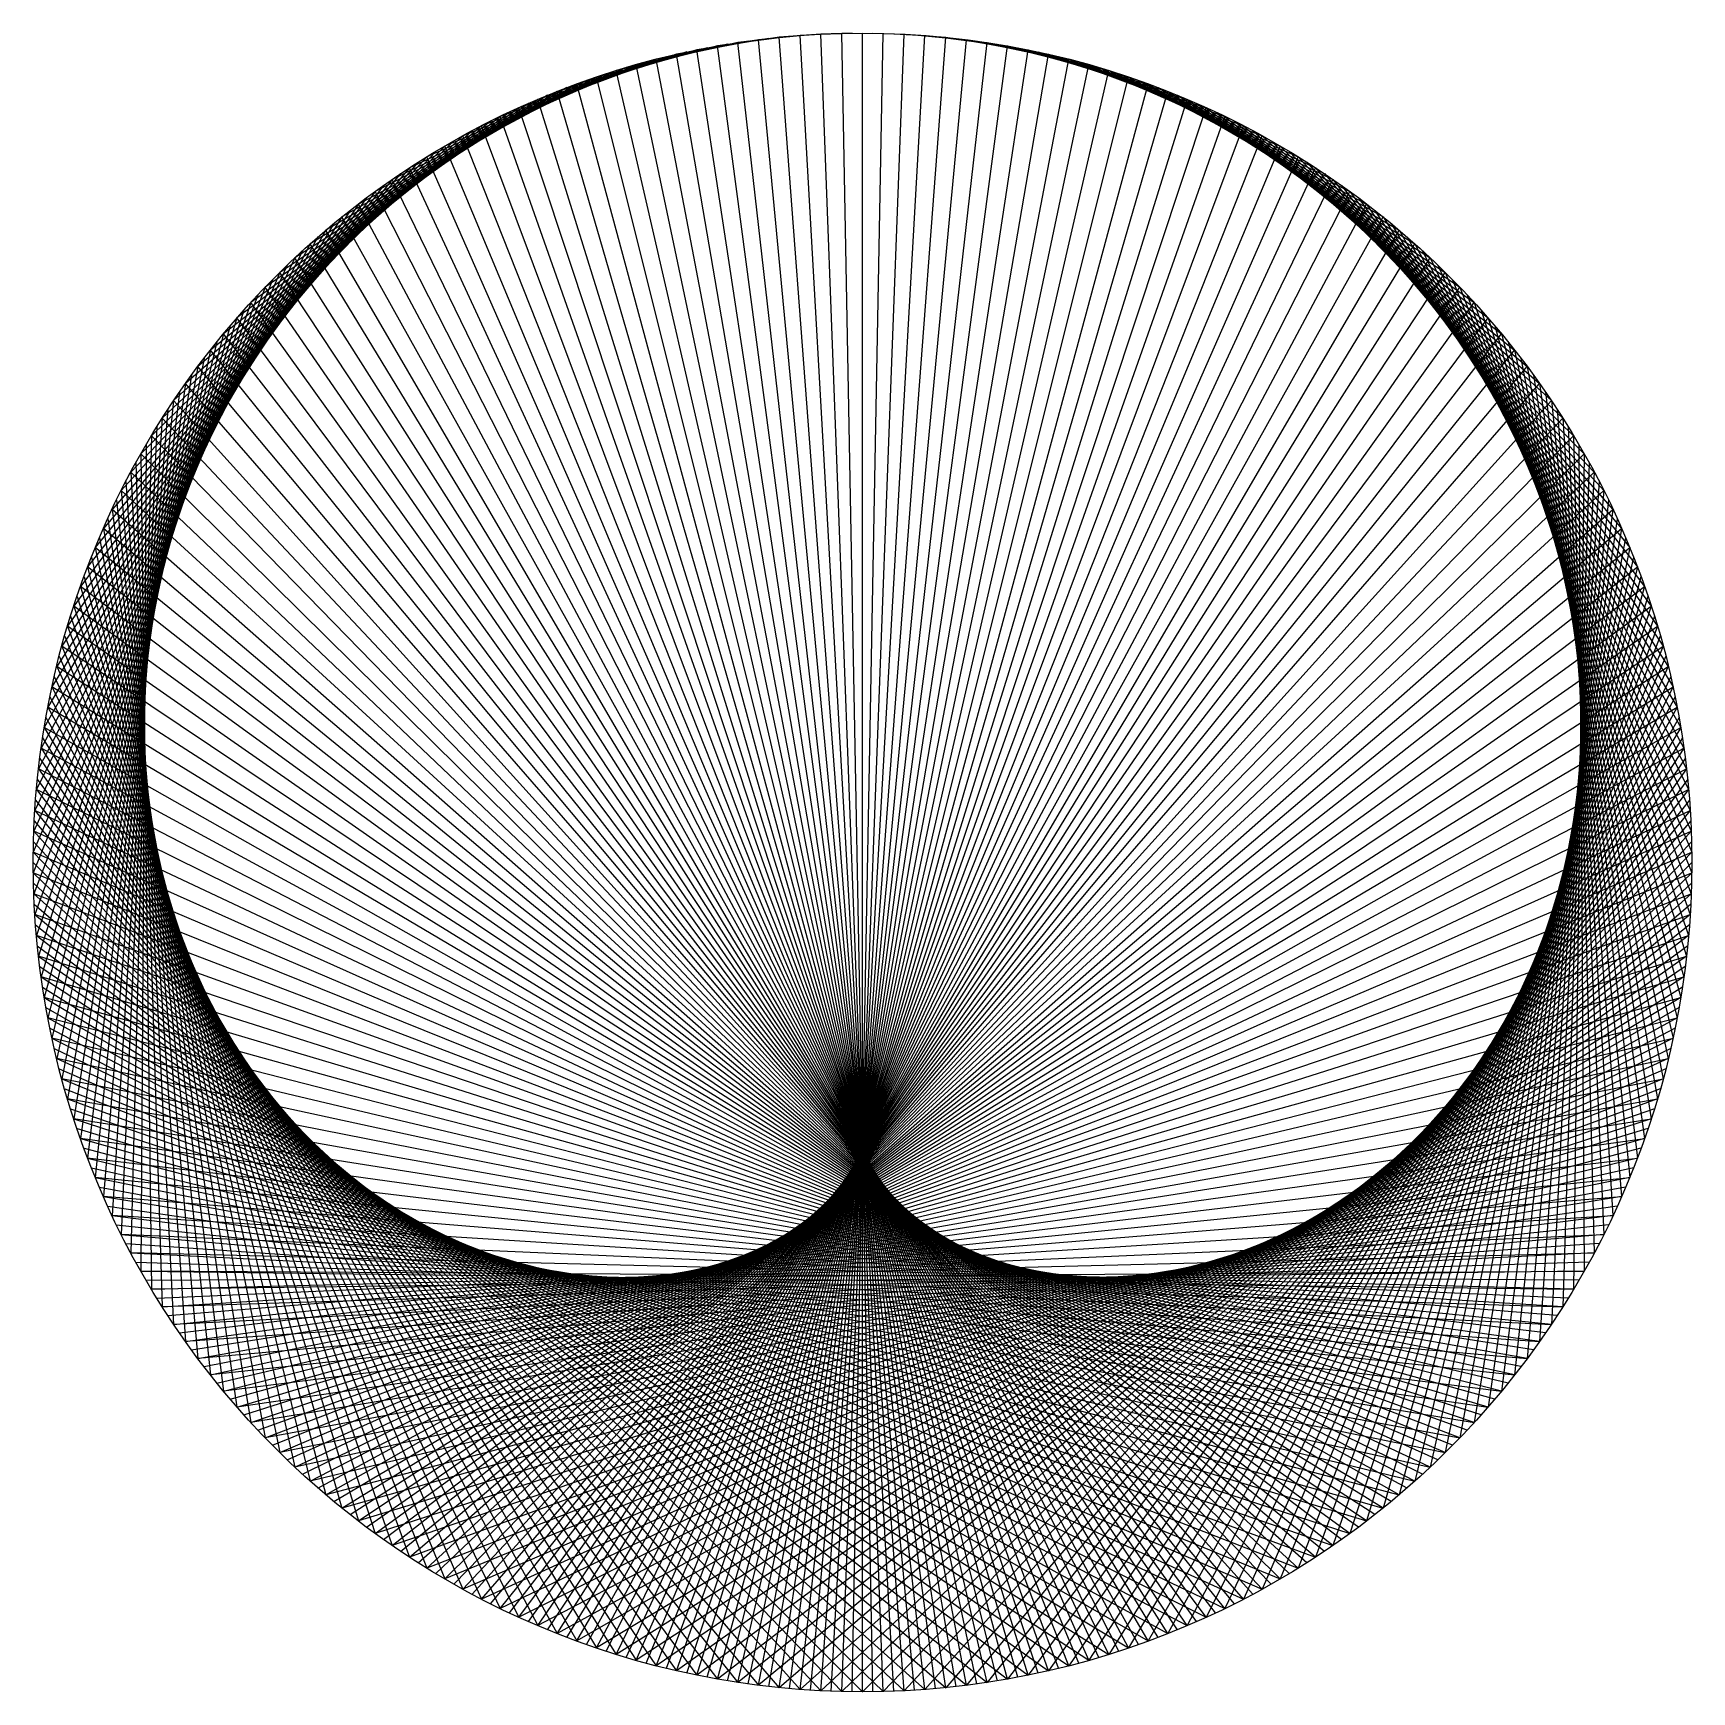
# Model space of a CAD drawing. Header units: metres. Extents: x -100 to 100, y -100 to 100.
import ezdxf

# ---------------------------------------------------------------- set-up
doc = ezdxf.new("R2010")
doc.units = ezdxf.units.M

msp = doc.modelspace()

# ---------------------------------------------------------------- linework, layer by layer
at = {"true_color": 0xfff32b}
msp.add_line((0, 100), (0, 100), dxfattribs=at)
at = {"true_color": 0xff3ec0}
msp.add_line((0, -100), (0, 100), dxfattribs=at)
at = {"true_color": 0xfee238}
for p, q in [((-18.74, 98.23), (-36.81, 92.98)), ((18.74, 98.23), (36.81, 92.98))]:
    msp.add_line(p, q, dxfattribs=at)
at = {"true_color": 0xffe337}
for p, q in [((-17.5, 98.46), (-34.46, 93.87)), ((17.5, 98.46), (34.46, 93.87))]:
    msp.add_line(p, q, dxfattribs=at)
at = {"true_color": 0xffe436}
for p, q in [((-16.26, 98.67), (-32.09, 94.71)), ((16.26, 98.67), (32.09, 94.71))]:
    msp.add_line(p, q, dxfattribs=at)
at = {"true_color": 0xffe536}
for p, q in [((-15.02, 98.87), (-29.7, 95.49)), ((15.02, 98.87), (29.7, 95.49))]:
    msp.add_line(p, q, dxfattribs=at)
at = {"true_color": 0xffe635}
for p, q in [((-13.78, 99.05), (-27.3, 96.2)), ((13.78, 99.05), (27.3, 96.2))]:
    msp.add_line(p, q, dxfattribs=at)
at = {"true_color": 0xffe734}
for p, q in [((-12.53, 99.21), (-24.87, 96.86)), ((12.53, 99.21), (24.87, 96.86))]:
    msp.add_line(p, q, dxfattribs=at)
at = {"true_color": 0xffe833}
for p, q in [((-11.29, 99.36), (-22.43, 97.45)), ((11.29, 99.36), (22.43, 97.45))]:
    msp.add_line(p, q, dxfattribs=at)
at = {"true_color": 0xffe932}
for p, q in [((-10.04, 99.5), (-19.97, 97.99)), ((10.04, 99.5), (19.97, 97.99))]:
    msp.add_line(p, q, dxfattribs=at)
at = {"true_color": 0xffeb31}
for p, q in [((-8.79, 99.61), (-17.5, 98.46)), ((8.79, 99.61), (17.5, 98.46))]:
    msp.add_line(p, q, dxfattribs=at)
at = {"true_color": 0xff3ebf}
for p, q in [((8.79, -99.61), (-17.5, 98.46)), ((7.53, -99.72), (-15.02, 98.87)), ((6.28, -99.8), (-12.53, 99.21)), ((5.02, -99.87), (-10.04, 99.5)), ((-8.79, -99.61), (17.5, 98.46)), ((3.77, -99.93), (-7.53, 99.72)), ((-7.53, -99.72), (15.02, 98.87)), ((-6.28, -99.8), (12.53, 99.21)), ((2.51, -99.97), (-5.02, 99.87)), ((-5.02, -99.87), (10.04, 99.5)), ((-3.77, -99.93), (7.53, 99.72)), ((1.26, -99.99), (-2.51, 99.97)), ((-2.51, -99.97), (5.02, 99.87)), ((-1.26, -99.99), (2.51, 99.97)), ((13.78, -99.05), (-27.3, 96.2)), ((12.53, -99.21), (-24.87, 96.86)), ((11.29, -99.36), (-22.43, 97.45)), ((10.04, -99.5), (-19.97, 97.99)), ((-13.78, -99.05), (27.3, 96.2)), ((-12.53, -99.21), (24.87, 96.86)), ((-11.29, -99.36), (22.43, 97.45)), ((-10.04, -99.5), (19.97, 97.99)), ((16.26, -98.67), (-32.09, 94.71)), ((15.02, -98.87), (-29.7, 95.49)), ((-16.26, -98.67), (32.09, 94.71)), ((-15.02, -98.87), (29.7, 95.49)), ((19.97, -97.99), (-39.14, 92.02)), ((18.74, -98.23), (-36.81, 92.98)), ((17.5, -98.46), (-34.46, 93.87)), ((-19.97, -97.99), (39.14, 92.02)), ((-18.74, -98.23), (36.81, 92.98)), ((-17.5, -98.46), (34.46, 93.87))]:
    msp.add_line(p, q, dxfattribs=at)
at = {"true_color": 0xffec30}
for p, q in [((-7.53, 99.72), (-15.02, 98.87)), ((7.53, 99.72), (15.02, 98.87))]:
    msp.add_line(p, q, dxfattribs=at)
at = {"true_color": 0xffed2f}
for p, q in [((-6.28, 99.8), (-12.53, 99.21)), ((6.28, 99.8), (12.53, 99.21))]:
    msp.add_line(p, q, dxfattribs=at)
at = {"true_color": 0xffee2e}
for p, q in [((-5.02, 99.87), (-10.04, 99.5)), ((5.02, 99.87), (10.04, 99.5))]:
    msp.add_line(p, q, dxfattribs=at)
at = {"true_color": 0xffef2d}
for p, q in [((-3.77, 99.93), (-7.53, 99.72)), ((3.77, 99.93), (7.53, 99.72))]:
    msp.add_line(p, q, dxfattribs=at)
at = {"true_color": 0xfff02c}
for p, q in [((-2.51, 99.97), (-5.02, 99.87)), ((2.51, 99.97), (5.02, 99.87))]:
    msp.add_line(p, q, dxfattribs=at)
at = {"true_color": 0xfff22b}
for p, q in [((-1.26, 99.99), (-2.51, 99.97)), ((1.26, 99.99), (2.51, 99.97))]:
    msp.add_line(p, q, dxfattribs=at)
at = {"true_color": 0xffd93f}
for p, q in [((-27.3, 96.2), (-52.52, 85.1)), ((27.3, 96.2), (52.52, 85.1))]:
    msp.add_line(p, q, dxfattribs=at)
at = {"true_color": 0xffdb3e}
for p, q in [((-26.08, 96.54), (-50.36, 86.39)), ((26.08, 96.54), (50.36, 86.39))]:
    msp.add_line(p, q, dxfattribs=at)
at = {"true_color": 0xffdc3d}
for p, q in [((-24.87, 96.86), (-48.18, 87.63)), ((24.87, 96.86), (48.18, 87.63))]:
    msp.add_line(p, q, dxfattribs=at)
at = {"true_color": 0xffdd3c}
for p, q in [((-23.65, 97.16), (-45.96, 88.81)), ((23.65, 97.16), (45.96, 88.81))]:
    msp.add_line(p, q, dxfattribs=at)
at = {"true_color": 0xffde3b}
for p, q in [((-22.43, 97.45), (-43.71, 89.94)), ((22.43, 97.45), (43.71, 89.94))]:
    msp.add_line(p, q, dxfattribs=at)
at = {"true_color": 0xffdf3a}
for p, q in [((-21.2, 97.73), (-41.44, 91.01)), ((21.2, 97.73), (41.44, 91.01))]:
    msp.add_line(p, q, dxfattribs=at)
at = {"true_color": 0xffe039}
for p, q in [((-19.97, 97.99), (-39.14, 92.02)), ((19.97, 97.99), (39.14, 92.02))]:
    msp.add_line(p, q, dxfattribs=at)
at = {"true_color": 0xffd443}
for p, q in [((-33.28, 94.3), (-62.77, 77.85)), ((33.28, 94.3), (62.77, 77.85))]:
    msp.add_line(p, q, dxfattribs=at)
at = {"true_color": 0xffd542}
for p, q in [((-32.09, 94.71), (-60.79, 79.4)), ((32.09, 94.71), (60.79, 79.4))]:
    msp.add_line(p, q, dxfattribs=at)
at = {"true_color": 0xfed642}
for p, q in [((-30.9, 95.11), (-58.78, 80.9)), ((30.9, 95.11), (58.78, 80.9))]:
    msp.add_line(p, q, dxfattribs=at)
at = {"true_color": 0xfed741}
for p, q in [((-29.7, 95.49), (-56.73, 82.35)), ((29.7, 95.49), (56.73, 82.35))]:
    msp.add_line(p, q, dxfattribs=at)
at = {"true_color": 0xffd940}
for p, q in [((-28.5, 95.85), (-54.64, 83.75)), ((28.5, 95.85), (54.64, 83.75))]:
    msp.add_line(p, q, dxfattribs=at)
at = {"true_color": 0xffce48}
for p, q in [((-39.14, 92.02), (-72.03, 69.37)), ((39.14, 92.02), (72.03, 69.37))]:
    msp.add_line(p, q, dxfattribs=at)
at = {"true_color": 0xffcf47}
for p, q in [((-37.98, 92.51), (-70.26, 71.15)), ((37.98, 92.51), (70.26, 71.15))]:
    msp.add_line(p, q, dxfattribs=at)
at = {"true_color": 0xffd146}
for p, q in [((-36.81, 92.98), (-68.45, 72.9)), ((36.81, 92.98), (68.45, 72.9))]:
    msp.add_line(p, q, dxfattribs=at)
at = {"true_color": 0xffd245}
for p, q in [((-35.64, 93.43), (-66.6, 74.59)), ((35.64, 93.43), (66.6, 74.59))]:
    msp.add_line(p, q, dxfattribs=at)
at = {"true_color": 0xffd344}
for p, q in [((-34.46, 93.87), (-64.71, 76.24)), ((34.46, 93.87), (64.71, 76.24))]:
    msp.add_line(p, q, dxfattribs=at)
at = {"true_color": 0xfecb4b}
for p, q in [((-42.58, 90.48), (-77.05, 63.74)), ((42.58, 90.48), (77.05, 63.74))]:
    msp.add_line(p, q, dxfattribs=at)
at = {"true_color": 0xffcc4a}
for p, q in [((-41.44, 91.01), (-75.43, 65.66)), ((41.44, 91.01), (75.43, 65.66))]:
    msp.add_line(p, q, dxfattribs=at)
at = {"true_color": 0xffcd49}
for p, q in [((-40.29, 91.52), (-73.75, 67.53)), ((40.29, 91.52), (73.75, 67.53))]:
    msp.add_line(p, q, dxfattribs=at)
at = {"true_color": 0xff3fbf}
for p, q in [((21.2, -97.73), (-41.44, 91.01)), ((-21.2, -97.73), (41.44, 91.01))]:
    msp.add_line(p, q, dxfattribs=at)
at = {"true_color": 0xffc64e}
for p, q in [((-47.07, 88.23), (-83.06, 55.69)), ((47.07, 88.23), (83.06, 55.69))]:
    msp.add_line(p, q, dxfattribs=at)
at = {"true_color": 0xffc84d}
for p, q in [((-45.96, 88.81), (-81.63, 57.76)), ((45.96, 88.81), (81.63, 57.76))]:
    msp.add_line(p, q, dxfattribs=at)
at = {"true_color": 0xffc94c}
for p, q in [((-44.84, 89.38), (-80.16, 59.79)), ((44.84, 89.38), (80.16, 59.79))]:
    msp.add_line(p, q, dxfattribs=at)
at = {"true_color": 0xffca4c}
for p, q in [((-43.71, 89.94), (-78.63, 61.79)), ((43.71, 89.94), (78.63, 61.79))]:
    msp.add_line(p, q, dxfattribs=at)
at = {"true_color": 0xff3fbe}
for p, q in [((23.65, -97.16), (-45.96, 88.81)), ((22.43, -97.45), (-43.71, 89.94)), ((-23.65, -97.16), (45.96, 88.81)), ((-22.43, -97.45), (43.71, 89.94)), ((26.08, -96.54), (-50.36, 86.39)), ((24.87, -96.86), (-48.18, 87.63)), ((-26.08, -96.54), (50.36, 86.39)), ((-24.87, -96.86), (48.18, 87.63)), ((27.3, -96.2), (-52.52, 85.1)), ((-27.3, -96.2), (52.52, 85.1))]:
    msp.add_line(p, q, dxfattribs=at)
at = {"true_color": 0xffc351}
for p, q in [((-50.36, 86.39), (-87.02, 49.27)), ((50.36, 86.39), (87.02, 49.27))]:
    msp.add_line(p, q, dxfattribs=at)
at = {"true_color": 0xffc450}
for p, q in [((-49.27, 87.02), (-85.75, 51.44)), ((49.27, 87.02), (85.75, 51.44))]:
    msp.add_line(p, q, dxfattribs=at)
at = {"true_color": 0xffc54f}
for p, q in [((-48.18, 87.63), (-84.43, 53.58)), ((48.18, 87.63), (84.43, 53.58))]:
    msp.add_line(p, q, dxfattribs=at)
at = {"true_color": 0xffc054}
for p, q in [((-53.58, 84.43), (-90.48, 42.58)), ((53.58, 84.43), (90.48, 42.58))]:
    msp.add_line(p, q, dxfattribs=at)
at = {"true_color": 0xffc153}
for p, q in [((-52.52, 85.1), (-89.38, 44.84)), ((52.52, 85.1), (89.38, 44.84))]:
    msp.add_line(p, q, dxfattribs=at)
at = {"true_color": 0xffc252}
for p, q in [((-51.44, 85.75), (-88.23, 47.07)), ((51.44, 85.75), (88.23, 47.07))]:
    msp.add_line(p, q, dxfattribs=at)
at = {"true_color": 0xffbd56}
for p, q in [((-56.73, 82.35), (-93.43, 35.64)), ((56.73, 82.35), (93.43, 35.64))]:
    msp.add_line(p, q, dxfattribs=at)
at = {"true_color": 0xffbe56}
for p, q in [((-55.69, 83.06), (-92.51, 37.98)), ((55.69, 83.06), (92.51, 37.98))]:
    msp.add_line(p, q, dxfattribs=at)
at = {"true_color": 0xffbf55}
for p, q in [((-54.64, 83.75), (-91.52, 40.29)), ((54.64, 83.75), (91.52, 40.29))]:
    msp.add_line(p, q, dxfattribs=at)
at = {"true_color": 0xff40be}
for p, q in [((29.7, -95.49), (-56.73, 82.35)), ((28.5, -95.85), (-54.64, 83.75)), ((-29.7, -95.49), (56.73, 82.35)), ((-28.5, -95.85), (54.64, 83.75)), ((30.9, -95.11), (-58.78, 80.9)), ((-30.9, -95.11), (58.78, 80.9))]:
    msp.add_line(p, q, dxfattribs=at)
at = {"true_color": 0xffb959}
for p, q in [((-59.79, 80.16), (-95.85, 28.5)), ((59.79, 80.16), (95.85, 28.5))]:
    msp.add_line(p, q, dxfattribs=at)
at = {"true_color": 0xffba58}
for p, q in [((-58.78, 80.9), (-95.11, 30.9)), ((58.78, 80.9), (95.11, 30.9))]:
    msp.add_line(p, q, dxfattribs=at)
at = {"true_color": 0xffbb57}
for p, q in [((-57.76, 81.63), (-94.3, 33.28)), ((57.76, 81.63), (94.3, 33.28))]:
    msp.add_line(p, q, dxfattribs=at)
at = {"true_color": 0xffb75b}
for p, q in [((-61.79, 78.63), (-97.16, 23.65)), ((61.79, 78.63), (97.16, 23.65))]:
    msp.add_line(p, q, dxfattribs=at)
at = {"true_color": 0xffb85a}
for p, q in [((-60.79, 79.4), (-96.54, 26.08)), ((60.79, 79.4), (96.54, 26.08))]:
    msp.add_line(p, q, dxfattribs=at)
at = {"true_color": 0xff40bd}
for p, q in [((32.09, -94.71), (-60.79, 79.4)), ((-32.09, -94.71), (60.79, 79.4)), ((34.46, -93.87), (-64.71, 76.24)), ((33.28, -94.3), (-62.77, 77.85)), ((-34.46, -93.87), (64.71, 76.24)), ((-33.28, -94.3), (62.77, 77.85)), ((35.64, -93.43), (-66.6, 74.59)), ((-35.64, -93.43), (66.6, 74.59))]:
    msp.add_line(p, q, dxfattribs=at)
at = {"true_color": 0xffb45d}
for p, q in [((-64.71, 76.24), (-98.67, 16.26)), ((64.71, 76.24), (98.67, 16.26))]:
    msp.add_line(p, q, dxfattribs=at)
at = {"true_color": 0xffb55d}
for p, q in [((-63.74, 77.05), (-98.23, 18.74)), ((63.74, 77.05), (98.23, 18.74))]:
    msp.add_line(p, q, dxfattribs=at)
at = {"true_color": 0xffb65c}
for p, q in [((-62.77, 77.85), (-97.73, 21.2)), ((62.77, 77.85), (97.73, 21.2))]:
    msp.add_line(p, q, dxfattribs=at)
at = {"true_color": 0xffb25f}
for p, q in [((-66.6, 74.59), (-99.36, 11.29)), ((66.6, 74.59), (99.36, 11.29))]:
    msp.add_line(p, q, dxfattribs=at)
at = {"true_color": 0xffb35e}
for p, q in [((-65.66, 75.43), (-99.05, 13.78)), ((65.66, 75.43), (99.05, 13.78))]:
    msp.add_line(p, q, dxfattribs=at)
at = {"true_color": 0xffae62}
for p, q in [((-69.37, 72.03), (-99.93, 3.77)), ((69.37, 72.03), (99.93, 3.77))]:
    msp.add_line(p, q, dxfattribs=at)
at = {"true_color": 0xffb061}
for p, q in [((-68.45, 72.9), (-99.8, 6.28)), ((68.45, 72.9), (99.8, 6.28))]:
    msp.add_line(p, q, dxfattribs=at)
at = {"true_color": 0xffb160}
for p, q in [((-67.53, 73.75), (-99.61, 8.79)), ((67.53, 73.75), (99.61, 8.79))]:
    msp.add_line(p, q, dxfattribs=at)
at = {"true_color": 0xff41bd}
for p, q in [((36.81, -92.98), (-68.45, 72.9)), ((-36.81, -92.98), (68.45, 72.9)), ((37.98, -92.51), (-70.26, 71.15)), ((-37.98, -92.51), (70.26, 71.15))]:
    msp.add_line(p, q, dxfattribs=at)
at = {"true_color": 0xffae63}
for p, q in [((-70.26, 71.15), (-99.99, 1.26)), ((70.26, 71.15), (99.99, 1.26))]:
    msp.add_line(p, q, dxfattribs=at)
at = {"true_color": 0xffac64}
for p, q in [((-71.15, 70.26), (-99.99, -1.26)), ((71.15, 70.26), (99.99, -1.26))]:
    msp.add_line(p, q, dxfattribs=at)
at = {"true_color": 0xffab64}
for p, q in [((-72.03, 69.37), (-99.93, -3.77)), ((72.03, 69.37), (99.93, -3.77))]:
    msp.add_line(p, q, dxfattribs=at)
at = {"true_color": 0xffaa65}
for p, q in [((-72.9, 68.45), (-99.8, -6.28)), ((72.9, 68.45), (99.8, -6.28))]:
    msp.add_line(p, q, dxfattribs=at)
at = {"true_color": 0xff41bc}
for p, q in [((39.14, -92.02), (-72.03, 69.37)), ((-39.14, -92.02), (72.03, 69.37)), ((40.29, -91.52), (-73.75, 67.53)), ((-40.29, -91.52), (73.75, 67.53))]:
    msp.add_line(p, q, dxfattribs=at)
at = {"true_color": 0xffa966}
for p, q in [((-73.75, 67.53), (-99.61, -8.79)), ((73.75, 67.53), (99.61, -8.79))]:
    msp.add_line(p, q, dxfattribs=at)
at = {"true_color": 0xffa867}
for p, q in [((-74.59, 66.6), (-99.36, -11.29)), ((74.59, 66.6), (99.36, -11.29))]:
    msp.add_line(p, q, dxfattribs=at)
at = {"true_color": 0xffa768}
for p, q in [((-75.43, 65.66), (-99.05, -13.78)), ((75.43, 65.66), (99.05, -13.78))]:
    msp.add_line(p, q, dxfattribs=at)
at = {"true_color": 0xffa669}
for p, q in [((-76.24, 64.71), (-98.67, -16.26)), ((76.24, 64.71), (98.67, -16.26))]:
    msp.add_line(p, q, dxfattribs=at)
at = {"true_color": 0xff42bc}
for p, q in [((41.44, -91.01), (-75.43, 65.66)), ((-41.44, -91.01), (75.43, 65.66)), ((42.58, -90.48), (-77.05, 63.74)), ((-42.58, -90.48), (77.05, 63.74)), ((43.71, -89.94), (-78.63, 61.79)), ((-43.71, -89.94), (78.63, 61.79))]:
    msp.add_line(p, q, dxfattribs=at)
at = {"true_color": 0xffa569}
for p, q in [((-77.05, 63.74), (-98.23, -18.74)), ((77.05, 63.74), (98.23, -18.74))]:
    msp.add_line(p, q, dxfattribs=at)
at = {"true_color": 0xffa46a}
for p, q in [((-77.85, 62.77), (-97.73, -21.2)), ((77.85, 62.77), (97.73, -21.2))]:
    msp.add_line(p, q, dxfattribs=at)
at = {"true_color": 0xffa36b}
for p, q in [((-78.63, 61.79), (-97.16, -23.65)), ((78.63, 61.79), (97.16, -23.65))]:
    msp.add_line(p, q, dxfattribs=at)
at = {"true_color": 0xffa26c}
for p, q in [((-79.4, 60.79), (-96.54, -26.08)), ((79.4, 60.79), (96.54, -26.08))]:
    msp.add_line(p, q, dxfattribs=at)
at = {"true_color": 0xffa16d}
for p, q in [((-80.16, 59.79), (-95.85, -28.5)), ((80.16, 59.79), (95.85, -28.5))]:
    msp.add_line(p, q, dxfattribs=at)
at = {"true_color": 0xffa06e}
for p, q in [((-80.9, 58.78), (-95.11, -30.9)), ((80.9, 58.78), (95.11, -30.9))]:
    msp.add_line(p, q, dxfattribs=at)
at = {"true_color": 0xff43bb}
for p, q in [((44.84, -89.38), (-80.16, 59.79)), ((-44.84, -89.38), (80.16, 59.79)), ((45.96, -88.81), (-81.63, 57.76)), ((-45.96, -88.81), (81.63, 57.76)), ((47.07, -88.23), (-83.06, 55.69)), ((-47.07, -88.23), (83.06, 55.69)), ((48.18, -87.63), (-84.43, 53.58)), ((-48.18, -87.63), (84.43, 53.58)), ((49.27, -87.02), (-85.75, 51.44)), ((-49.27, -87.02), (85.75, 51.44))]:
    msp.add_line(p, q, dxfattribs=at)
at = {"true_color": 0xff9f6e}
for p, q in [((-81.63, 57.76), (-94.3, -33.28)), ((81.63, 57.76), (94.3, -33.28))]:
    msp.add_line(p, q, dxfattribs=at)
at = {"true_color": 0xff9e6f}
for p, q in [((-82.35, 56.73), (-93.43, -35.64)), ((82.35, 56.73), (93.43, -35.64))]:
    msp.add_line(p, q, dxfattribs=at)
at = {"true_color": 0xff9d70}
for p, q in [((-83.06, 55.69), (-92.51, -37.98)), ((83.06, 55.69), (92.51, -37.98))]:
    msp.add_line(p, q, dxfattribs=at)
at = {"true_color": 0xff9c71}
for p, q in [((-83.75, 54.64), (-91.52, -40.29)), ((83.75, 54.64), (91.52, -40.29))]:
    msp.add_line(p, q, dxfattribs=at)
at = {"true_color": 0xff9b72}
for p, q in [((-84.43, 53.58), (-90.48, -42.58)), ((84.43, 53.58), (90.48, -42.58))]:
    msp.add_line(p, q, dxfattribs=at)
at = {"true_color": 0xff9a73}
for p, q in [((-85.1, 52.52), (-89.38, -44.84)), ((85.1, 52.52), (89.38, -44.84))]:
    msp.add_line(p, q, dxfattribs=at)
at = {"true_color": 0xff9973}
for p, q in [((-85.75, 51.44), (-88.23, -47.07)), ((85.75, 51.44), (88.23, -47.07))]:
    msp.add_line(p, q, dxfattribs=at)
at = {"true_color": 0xff9874}
for p, q in [((-86.39, 50.36), (-87.02, -49.27)), ((86.39, 50.36), (87.02, -49.27))]:
    msp.add_line(p, q, dxfattribs=at)
at = {"true_color": 0xff9676}
for p, q in [((-87.63, 48.18), (-84.43, -53.58)), ((87.63, 48.18), (84.43, -53.58))]:
    msp.add_line(p, q, dxfattribs=at)
at = {"true_color": 0xff44ba}
for p, q in [((50.36, -86.39), (-87.02, 49.27)), ((-50.36, -86.39), (87.02, 49.27)), ((51.44, -85.75), (-88.23, 47.07)), ((-51.44, -85.75), (88.23, 47.07)), ((52.52, -85.1), (-89.38, 44.84)), ((-52.52, -85.1), (89.38, 44.84))]:
    msp.add_line(p, q, dxfattribs=at)
at = {"true_color": 0xff9775}
for p, q in [((-87.02, 49.27), (-85.75, -51.44)), ((87.02, 49.27), (85.75, -51.44))]:
    msp.add_line(p, q, dxfattribs=at)
at = {"true_color": 0xfe9577}
for p, q in [((-88.23, 47.07), (-83.06, -55.69)), ((88.23, 47.07), (83.06, -55.69))]:
    msp.add_line(p, q, dxfattribs=at)
at = {"true_color": 0xfe9378}
for p, q in [((-89.38, 44.84), (-80.16, -59.79)), ((89.38, 44.84), (80.16, -59.79))]:
    msp.add_line(p, q, dxfattribs=at)
at = {"true_color": 0xff9477}
for p, q in [((-88.81, 45.96), (-81.63, -57.76)), ((88.81, 45.96), (81.63, -57.76))]:
    msp.add_line(p, q, dxfattribs=at)
at = {"true_color": 0xff45b9}
for p, q in [((53.58, -84.43), (-90.48, 42.58)), ((-53.58, -84.43), (90.48, 42.58)), ((54.64, -83.75), (-91.52, 40.29)), ((-54.64, -83.75), (91.52, 40.29)), ((55.69, -83.06), (-92.51, 37.98)), ((-55.69, -83.06), (92.51, 37.98))]:
    msp.add_line(p, q, dxfattribs=at)
at = {"true_color": 0xff917a}
for p, q in [((-90.48, 42.58), (-77.05, -63.74)), ((90.48, 42.58), (77.05, -63.74))]:
    msp.add_line(p, q, dxfattribs=at)
at = {"true_color": 0xff9279}
for p, q in [((-89.94, 43.71), (-78.63, -61.79)), ((89.94, 43.71), (78.63, -61.79))]:
    msp.add_line(p, q, dxfattribs=at)
at = {"true_color": 0xff8f7b}
for p, q in [((-91.52, 40.29), (-73.75, -67.53)), ((91.52, 40.29), (73.75, -67.53))]:
    msp.add_line(p, q, dxfattribs=at)
at = {"true_color": 0xff907b}
for p, q in [((-91.01, 41.44), (-75.43, -65.66)), ((91.01, 41.44), (75.43, -65.66))]:
    msp.add_line(p, q, dxfattribs=at)
at = {"true_color": 0xff8e7c}
for p, q in [((-92.02, 39.14), (-72.03, -69.37)), ((92.02, 39.14), (72.03, -69.37))]:
    msp.add_line(p, q, dxfattribs=at)
at = {"true_color": 0xff8c7e}
for p, q in [((-92.98, 36.81), (-68.45, -72.9)), ((92.98, 36.81), (68.45, -72.9)), ((-93.43, 35.64), (-66.6, -74.59)), ((93.43, 35.64), (66.6, -74.59))]:
    msp.add_line(p, q, dxfattribs=at)
at = {"true_color": 0xff8d7d}
for p, q in [((-92.51, 37.98), (-70.26, -71.15)), ((92.51, 37.98), (70.26, -71.15))]:
    msp.add_line(p, q, dxfattribs=at)
at = {"true_color": 0xff8b7f}
for p, q in [((-93.87, 34.46), (-64.71, -76.24)), ((93.87, 34.46), (64.71, -76.24))]:
    msp.add_line(p, q, dxfattribs=at)
at = {"true_color": 0xff46b9}
for p, q in [((56.73, -82.35), (-93.43, 35.64)), ((-56.73, -82.35), (93.43, 35.64))]:
    msp.add_line(p, q, dxfattribs=at)
at = {"true_color": 0xff8981}
for p, q in [((-94.71, 32.09), (-60.79, -79.4)), ((94.71, 32.09), (60.79, -79.4))]:
    msp.add_line(p, q, dxfattribs=at)
at = {"true_color": 0xff46b8}
for p, q in [((57.76, -81.63), (-94.3, 33.28)), ((-57.76, -81.63), (94.3, 33.28)), ((58.78, -80.9), (-95.11, 30.9)), ((-58.78, -80.9), (95.11, 30.9))]:
    msp.add_line(p, q, dxfattribs=at)
at = {"true_color": 0xfe8a80}
for p, q in [((-94.3, 33.28), (-62.77, -77.85)), ((94.3, 33.28), (62.77, -77.85))]:
    msp.add_line(p, q, dxfattribs=at)
at = {"true_color": 0xfe8882}
for p, q in [((-95.11, 30.9), (-58.78, -80.9)), ((95.11, 30.9), (58.78, -80.9))]:
    msp.add_line(p, q, dxfattribs=at)
at = {"true_color": 0xff47b8}
for p, q in [((59.79, -80.16), (-95.85, 28.5)), ((-59.79, -80.16), (95.85, 28.5))]:
    msp.add_line(p, q, dxfattribs=at)
at = {"true_color": 0xff8683}
for p, q in [((-95.85, 28.5), (-54.64, -83.75)), ((95.85, 28.5), (54.64, -83.75))]:
    msp.add_line(p, q, dxfattribs=at)
at = {"true_color": 0xff8782}
for p, q in [((-95.49, 29.7), (-56.73, -82.35)), ((95.49, 29.7), (56.73, -82.35))]:
    msp.add_line(p, q, dxfattribs=at)
at = {"true_color": 0xff47b7}
for p, q in [((60.79, -79.4), (-96.54, 26.08)), ((-60.79, -79.4), (96.54, 26.08))]:
    msp.add_line(p, q, dxfattribs=at)
at = {"true_color": 0xff8485}
for p, q in [((-96.54, 26.08), (-50.36, -86.39)), ((96.54, 26.08), (50.36, -86.39))]:
    msp.add_line(p, q, dxfattribs=at)
at = {"true_color": 0xff8584}
for p, q in [((-96.2, 27.3), (-52.52, -85.1)), ((96.2, 27.3), (52.52, -85.1))]:
    msp.add_line(p, q, dxfattribs=at)
at = {"true_color": 0xff8385}
for p, q in [((-96.86, 24.87), (-48.18, -87.63)), ((96.86, 24.87), (48.18, -87.63))]:
    msp.add_line(p, q, dxfattribs=at)
at = {"true_color": 0xff8187}
for p, q in [((-97.45, 22.43), (-43.71, -89.94)), ((97.45, 22.43), (43.71, -89.94))]:
    msp.add_line(p, q, dxfattribs=at)
at = {"true_color": 0xff48b7}
for p, q in [((61.79, -78.63), (-97.16, 23.65)), ((-61.79, -78.63), (97.16, 23.65)), ((62.77, -77.85), (-97.73, 21.2)), ((-62.77, -77.85), (97.73, 21.2)), ((63.74, -77.05), (-98.23, 18.74)), ((-63.74, -77.05), (98.23, 18.74))]:
    msp.add_line(p, q, dxfattribs=at)
at = {"true_color": 0xff8286}
for p, q in [((-97.16, 23.65), (-45.96, -88.81)), ((97.16, 23.65), (45.96, -88.81))]:
    msp.add_line(p, q, dxfattribs=at)
at = {"true_color": 0xff8188}
for p, q in [((-97.73, 21.2), (-41.44, -91.01)), ((97.73, 21.2), (41.44, -91.01))]:
    msp.add_line(p, q, dxfattribs=at)
at = {"true_color": 0xff7f89}
for p, q in [((-98.23, 18.74), (-36.81, -92.98)), ((98.23, 18.74), (36.81, -92.98))]:
    msp.add_line(p, q, dxfattribs=at)
at = {"true_color": 0xff8088}
for p, q in [((-97.99, 19.97), (-39.14, -92.02)), ((97.99, 19.97), (39.14, -92.02))]:
    msp.add_line(p, q, dxfattribs=at)
at = {"true_color": 0xff49b6}
for p, q in [((64.71, -76.24), (-98.67, 16.26)), ((-64.71, -76.24), (98.67, 16.26)), ((65.66, -75.43), (-99.05, 13.78)), ((-65.66, -75.43), (99.05, 13.78)), ((66.6, -74.59), (-99.36, 11.29)), ((-66.6, -74.59), (99.36, 11.29))]:
    msp.add_line(p, q, dxfattribs=at)
at = {"true_color": 0xff7d8b}
for p, q in [((-98.67, 16.26), (-32.09, -94.71)), ((98.67, 16.26), (32.09, -94.71))]:
    msp.add_line(p, q, dxfattribs=at)
at = {"true_color": 0xff7e8a}
for p, q in [((-98.46, 17.5), (-34.46, -93.87)), ((98.46, 17.5), (34.46, -93.87))]:
    msp.add_line(p, q, dxfattribs=at)
at = {"true_color": 0xff7c8b}
for p, q in [((-98.87, 15.02), (-29.7, -95.49)), ((98.87, 15.02), (29.7, -95.49))]:
    msp.add_line(p, q, dxfattribs=at)
at = {"true_color": 0xff7b8d}
for p, q in [((-99.21, 12.53), (-24.87, -96.86)), ((99.21, 12.53), (24.87, -96.86))]:
    msp.add_line(p, q, dxfattribs=at)
at = {"true_color": 0xfe7b8c}
for p, q in [((-99.05, 13.78), (-27.3, -96.2)), ((99.05, 13.78), (27.3, -96.2))]:
    msp.add_line(p, q, dxfattribs=at)
at = {"true_color": 0xff798e}
for p, q in [((-99.5, 10.04), (-19.97, -97.99)), ((99.5, 10.04), (19.97, -97.99))]:
    msp.add_line(p, q, dxfattribs=at)
at = {"true_color": 0xff7a8d}
for p, q in [((-99.36, 11.29), (-22.43, -97.45)), ((99.36, 11.29), (22.43, -97.45))]:
    msp.add_line(p, q, dxfattribs=at)
at = {"true_color": 0xff4ab5}
for p, q in [((67.53, -73.75), (-99.61, 8.79)), ((-67.53, -73.75), (99.61, 8.79)), ((68.45, -72.9), (-99.8, 6.28)), ((-68.45, -72.9), (99.8, 6.28))]:
    msp.add_line(p, q, dxfattribs=at)
at = {"true_color": 0xff788f}
for p, q in [((-99.61, 8.79), (-17.5, -98.46)), ((99.61, 8.79), (17.5, -98.46))]:
    msp.add_line(p, q, dxfattribs=at)
at = {"true_color": 0xff7690}
for p, q in [((-99.8, 6.28), (-12.53, -99.21)), ((99.8, 6.28), (12.53, -99.21))]:
    msp.add_line(p, q, dxfattribs=at)
at = {"true_color": 0xff778f}
for p, q in [((-99.72, 7.53), (-15.02, -98.87)), ((99.72, 7.53), (15.02, -98.87))]:
    msp.add_line(p, q, dxfattribs=at)
at = {"true_color": 0xff7691}
for p, q in [((-99.87, 5.02), (-10.04, -99.5)), ((99.87, 5.02), (10.04, -99.5))]:
    msp.add_line(p, q, dxfattribs=at)
at = {"true_color": 0xff7492}
for p, q in [((-99.97, 2.51), (-5.02, -99.87)), ((99.97, 2.51), (5.02, -99.87))]:
    msp.add_line(p, q, dxfattribs=at)
at = {"true_color": 0xff4bb5}
for p, q in [((69.37, -72.03), (-99.93, 3.77)), ((-69.37, -72.03), (99.93, 3.77))]:
    msp.add_line(p, q, dxfattribs=at)
at = {"true_color": 0xff7591}
for p, q in [((-99.93, 3.77), (-7.53, -99.72)), ((99.93, 3.77), (7.53, -99.72))]:
    msp.add_line(p, q, dxfattribs=at)
at = {"true_color": 0xff4bb4}
for p, q in [((70.26, -71.15), (-99.99, 1.26)), ((-70.26, -71.15), (99.99, 1.26))]:
    msp.add_line(p, q, dxfattribs=at)
at = {"true_color": 0xff7393}
for p, q in [((-99.99, 1.26), (-2.51, -99.97)), ((99.99, 1.26), (2.51, -99.97))]:
    msp.add_line(p, q, dxfattribs=at)
at = {"true_color": 0xff7293}
for p in [(100, 0), (-100, 0)]:
    msp.add_line(p, (0, -100), dxfattribs=at)
at = {"true_color": 0xff4cb4}
for p, q in [((71.15, -70.26), (-99.99, -1.26)), ((-71.15, -70.26), (99.99, -1.26))]:
    msp.add_line(p, q, dxfattribs=at)
at = {"true_color": 0xff7294}
for p, q in [((-99.99, -1.26), (2.51, -99.97)), ((99.99, -1.26), (-2.51, -99.97))]:
    msp.add_line(p, q, dxfattribs=at)
at = {"true_color": 0xff7195}
for p, q in [((-99.97, -2.51), (5.02, -99.87)), ((99.97, -2.51), (-5.02, -99.87))]:
    msp.add_line(p, q, dxfattribs=at)
at = {"true_color": 0xff4cb3}
for p, q in [((72.03, -69.37), (-99.93, -3.77)), ((-72.03, -69.37), (99.93, -3.77)), ((72.9, -68.45), (-99.8, -6.28)), ((-72.9, -68.45), (99.8, -6.28))]:
    msp.add_line(p, q, dxfattribs=at)
at = {"true_color": 0xff7095}
for p, q in [((-99.93, -3.77), (7.53, -99.72)), ((99.93, -3.77), (-7.53, -99.72))]:
    msp.add_line(p, q, dxfattribs=at)
at = {"true_color": 0xff6f96}
for p, q in [((-99.87, -5.02), (10.04, -99.5)), ((99.87, -5.02), (-10.04, -99.5))]:
    msp.add_line(p, q, dxfattribs=at)
at = {"true_color": 0xff6e97}
for p, q in [((-99.8, -6.28), (12.53, -99.21)), ((-99.72, -7.53), (15.02, -98.87)), ((99.72, -7.53), (-15.02, -98.87)), ((99.8, -6.28), (-12.53, -99.21))]:
    msp.add_line(p, q, dxfattribs=at)
at = {"true_color": 0xff4db3}
for p, q in [((73.75, -67.53), (-99.61, -8.79)), ((-73.75, -67.53), (99.61, -8.79))]:
    msp.add_line(p, q, dxfattribs=at)
at = {"true_color": 0xff6d98}
for p, q in [((-99.61, -8.79), (17.5, -98.46)), ((99.61, -8.79), (-17.5, -98.46))]:
    msp.add_line(p, q, dxfattribs=at)
at = {"true_color": 0xff6c99}
for p, q in [((-99.5, -10.04), (19.97, -97.99)), ((99.5, -10.04), (-19.97, -97.99))]:
    msp.add_line(p, q, dxfattribs=at)
at = {"true_color": 0xff4db2}
for p, q in [((74.59, -66.6), (-99.36, -11.29)), ((-74.59, -66.6), (99.36, -11.29))]:
    msp.add_line(p, q, dxfattribs=at)
at = {"true_color": 0xff6b99}
for p, q in [((-99.36, -11.29), (22.43, -97.45)), ((99.36, -11.29), (-22.43, -97.45))]:
    msp.add_line(p, q, dxfattribs=at)
at = {"true_color": 0xff6b9a}
for p, q in [((-99.21, -12.53), (24.87, -96.86)), ((99.21, -12.53), (-24.87, -96.86))]:
    msp.add_line(p, q, dxfattribs=at)
at = {"true_color": 0xff4eb2}
for p, q in [((75.43, -65.66), (-99.05, -13.78)), ((-75.43, -65.66), (99.05, -13.78)), ((76.24, -64.71), (-98.67, -16.26)), ((-76.24, -64.71), (98.67, -16.26))]:
    msp.add_line(p, q, dxfattribs=at)
at = {"true_color": 0xff6a9b}
for p, q in [((-99.05, -13.78), (27.3, -96.2)), ((99.05, -13.78), (-27.3, -96.2))]:
    msp.add_line(p, q, dxfattribs=at)
at = {"true_color": 0xff699b}
for p, q in [((-98.87, -15.02), (29.7, -95.49)), ((98.87, -15.02), (-29.7, -95.49))]:
    msp.add_line(p, q, dxfattribs=at)
at = {"true_color": 0xff689c}
for p, q in [((-98.67, -16.26), (32.09, -94.71)), ((-98.46, -17.5), (34.46, -93.87)), ((98.46, -17.5), (-34.46, -93.87)), ((98.67, -16.26), (-32.09, -94.71))]:
    msp.add_line(p, q, dxfattribs=at)
at = {"true_color": 0xff4fb1}
for p, q in [((77.05, -63.74), (-98.23, -18.74)), ((-77.05, -63.74), (98.23, -18.74)), ((77.85, -62.77), (-97.73, -21.2)), ((-77.85, -62.77), (97.73, -21.2))]:
    msp.add_line(p, q, dxfattribs=at)
at = {"true_color": 0xff679d}
for p, q in [((-98.23, -18.74), (36.81, -92.98)), ((98.23, -18.74), (-36.81, -92.98))]:
    msp.add_line(p, q, dxfattribs=at)
at = {"true_color": 0xff669e}
for p, q in [((-97.99, -19.97), (39.14, -92.02)), ((97.99, -19.97), (-39.14, -92.02))]:
    msp.add_line(p, q, dxfattribs=at)
at = {"true_color": 0xff659e}
for p, q in [((-97.73, -21.2), (41.44, -91.01)), ((97.73, -21.2), (-41.44, -91.01))]:
    msp.add_line(p, q, dxfattribs=at)
at = {"true_color": 0xff659f}
for p, q in [((-97.45, -22.43), (43.71, -89.94)), ((97.45, -22.43), (-43.71, -89.94))]:
    msp.add_line(p, q, dxfattribs=at)
at = {"true_color": 0xff50b0}
for p, q in [((78.63, -61.79), (-97.16, -23.65)), ((-78.63, -61.79), (97.16, -23.65)), ((79.4, -60.79), (-96.54, -26.08)), ((-79.4, -60.79), (96.54, -26.08))]:
    msp.add_line(p, q, dxfattribs=at)
at = {"true_color": 0xff649f}
for p, q in [((-97.16, -23.65), (45.96, -88.81)), ((97.16, -23.65), (-45.96, -88.81))]:
    msp.add_line(p, q, dxfattribs=at)
at = {"true_color": 0xff63a0}
for p, q in [((-96.86, -24.87), (48.18, -87.63)), ((96.86, -24.87), (-48.18, -87.63))]:
    msp.add_line(p, q, dxfattribs=at)
at = {"true_color": 0xff63a1}
for p, q in [((-96.54, -26.08), (50.36, -86.39)), ((96.54, -26.08), (-50.36, -86.39))]:
    msp.add_line(p, q, dxfattribs=at)
at = {"true_color": 0xff62a1}
for p, q in [((-96.2, -27.3), (52.52, -85.1)), ((96.2, -27.3), (-52.52, -85.1))]:
    msp.add_line(p, q, dxfattribs=at)
at = {"true_color": 0xff51af}
for p, q in [((80.16, -59.79), (-95.85, -28.5)), ((-80.16, -59.79), (95.85, -28.5)), ((80.9, -58.78), (-95.11, -30.9)), ((-80.9, -58.78), (95.11, -30.9))]:
    msp.add_line(p, q, dxfattribs=at)
at = {"true_color": 0xff61a2}
for p, q in [((-95.85, -28.5), (54.64, -83.75)), ((-95.49, -29.7), (56.73, -82.35)), ((95.49, -29.7), (-56.73, -82.35)), ((95.85, -28.5), (-54.64, -83.75))]:
    msp.add_line(p, q, dxfattribs=at)
at = {"true_color": 0xff60a3}
for p, q in [((-95.11, -30.9), (58.78, -80.9)), ((95.11, -30.9), (-58.78, -80.9))]:
    msp.add_line(p, q, dxfattribs=at)
at = {"true_color": 0xff5fa3}
for p, q in [((-94.71, -32.09), (60.79, -79.4)), ((94.71, -32.09), (-60.79, -79.4))]:
    msp.add_line(p, q, dxfattribs=at)
at = {"true_color": 0xff52af}
for p, q in [((81.63, -57.76), (-94.3, -33.28)), ((-81.63, -57.76), (94.3, -33.28))]:
    msp.add_line(p, q, dxfattribs=at)
at = {"true_color": 0xff5fa4}
for p, q in [((-94.3, -33.28), (62.77, -77.85)), ((94.3, -33.28), (-62.77, -77.85))]:
    msp.add_line(p, q, dxfattribs=at)
at = {"true_color": 0xff5ea4}
for p, q in [((-93.87, -34.46), (64.71, -76.24)), ((93.87, -34.46), (-64.71, -76.24))]:
    msp.add_line(p, q, dxfattribs=at)
at = {"true_color": 0xff52ae}
for p, q in [((82.35, -56.73), (-93.43, -35.64)), ((-82.35, -56.73), (93.43, -35.64))]:
    msp.add_line(p, q, dxfattribs=at)
at = {"true_color": 0xff5da5}
for p, q in [((-93.43, -35.64), (66.6, -74.59)), ((93.43, -35.64), (-66.6, -74.59)), ((-92.98, -36.81), (68.45, -72.9)), ((92.98, -36.81), (-68.45, -72.9))]:
    msp.add_line(p, q, dxfattribs=at)
at = {"true_color": 0xff53ae}
for p, q in [((83.06, -55.69), (-92.51, -37.98)), ((-83.06, -55.69), (92.51, -37.98))]:
    msp.add_line(p, q, dxfattribs=at)
at = {"true_color": 0xff5ca6}
for p, q in [((-92.51, -37.98), (70.26, -71.15)), ((92.51, -37.98), (-70.26, -71.15)), ((-92.02, -39.14), (72.03, -69.37)), ((92.02, -39.14), (-72.03, -69.37))]:
    msp.add_line(p, q, dxfattribs=at)
at = {"true_color": 0xff53ad}
for p, q in [((83.75, -54.64), (-91.52, -40.29)), ((-83.75, -54.64), (91.52, -40.29))]:
    msp.add_line(p, q, dxfattribs=at)
at = {"true_color": 0xff5ba7}
for p, q in [((-91.52, -40.29), (73.75, -67.53)), ((91.52, -40.29), (-73.75, -67.53))]:
    msp.add_line(p, q, dxfattribs=at)
at = {"true_color": 0xff5aa8}
for p, q in [((-91.01, -41.44), (75.43, -65.66)), ((91.01, -41.44), (-75.43, -65.66)), ((-90.48, -42.58), (77.05, -63.74)), ((90.48, -42.58), (-77.05, -63.74))]:
    msp.add_line(p, q, dxfattribs=at)
at = {"true_color": 0xff54ad}
for p, q in [((84.43, -53.58), (-90.48, -42.58)), ((-84.43, -53.58), (90.48, -42.58))]:
    msp.add_line(p, q, dxfattribs=at)
at = {"true_color": 0xff59a9}
for p, q in [((-89.94, -43.71), (78.63, -61.79)), ((89.94, -43.71), (-78.63, -61.79))]:
    msp.add_line(p, q, dxfattribs=at)
at = {"true_color": 0xff54ac}
for p, q in [((85.1, -52.52), (-89.38, -44.84)), ((-85.1, -52.52), (89.38, -44.84))]:
    msp.add_line(p, q, dxfattribs=at)
at = {"true_color": 0xff58a9}
for p, q in [((-89.38, -44.84), (80.16, -59.79)), ((-88.81, -45.96), (81.63, -57.76)), ((88.81, -45.96), (-81.63, -57.76)), ((89.38, -44.84), (-80.16, -59.79))]:
    msp.add_line(p, q, dxfattribs=at)
at = {"true_color": 0xff55ac}
for p, q in [((85.75, -51.44), (-88.23, -47.07)), ((-85.75, -51.44), (88.23, -47.07))]:
    msp.add_line(p, q, dxfattribs=at)
at = {"true_color": 0xff57aa}
for p, q in [((-88.23, -47.07), (83.06, -55.69)), ((88.23, -47.07), (-83.06, -55.69)), ((-87.63, -48.18), (84.43, -53.58)), ((87.63, -48.18), (-84.43, -53.58))]:
    msp.add_line(p, q, dxfattribs=at)
at = {"true_color": 0xff56ab}
for p, q in [((86.39, -50.36), (-87.02, -49.27)), ((-87.02, -49.27), (85.75, -51.44)), ((-86.39, -50.36), (87.02, -49.27)), ((87.02, -49.27), (-85.75, -51.44))]:
    msp.add_line(p, q, dxfattribs=at)
msp.add_circle((0, 0), 100)

doc.saveas('drawing.dxf')
